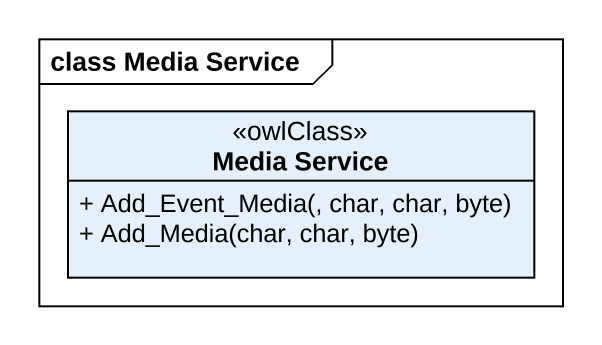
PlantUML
@startuml
mainframe class Media Service
hide circle
hide empty members
skinparam classAttributeIconSize 0
class "Media Service" as Media_Service <<owlClass>> {
  + Add_Event_Media(, char, char, byte)
  + Add_Media(char, char, byte)
}
@enduml
